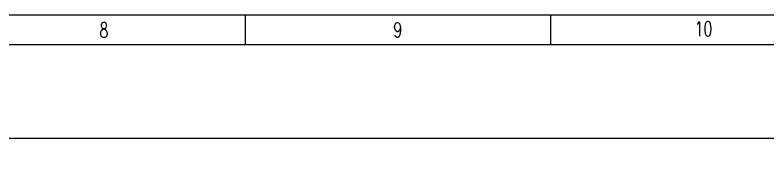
# Model space of a CAD drawing. Header units: inches. Extents: x 6 to 109360, y -14990 to 740552.
# Drawn here: x 43198 to 55791, y 214909 to 217497 of the extents above; entities that cross this region are included whole.
import ezdxf
from ezdxf.enums import TextEntityAlignment as Align

# ---------------------------------------------------------------- set-up
doc = ezdxf.new("R2010")
doc.units = ezdxf.units.IN
doc.header["$MEASUREMENT"] = 0
doc.layers.add('图框', color=4, linetype='Continuous')
doc.styles.add('HZ', font='txt_____.ttf', dxfattribs={"width": 0.7, "bigfont": 'HZTXT'})
doc.styles.get("Standard").update_dxf_attribs({"font": 'txt', "bigfont": 'gbcbig.shx'})
doc.dimstyles.new('Standard-yuanban', dxfattribs={"dimtxt": 800, "dimasz": 0.18, "dimexe": 0.18, "dimexo": 0.0625, "dimgap": 0.09, "dimtad": 0, "dimtih": 1, "dimtoh": 1, "dimdec": 4, "dimlfac": 0.02, "dimzin": 0, "dimdsep": 46, "dimtxsty": 'Standard', "dimcen": 0.09, "dimadec": 0, "dimazin": 0, "dimtfac": 1, "dimtdec": 4, "dimtofl": 0, "dimtmove": 0, "dimatfit": 3, "dimfxl": 1, "dimtolj": 1, "dimtzin": 0, "dimarcsym": 0})

# ---------------------------------------------------------------- blocks, each defined once
blk = doc.blocks.new('*U46')
at = {"layer": '图框'}
blk.add_line((0, -250), (0, 250), dxfattribs=at)
blk = doc.blocks.new('*U47')
at = {"color": 0, "linetype": 'ByBlock', "lineweight": -2, "transparency": 16777216}
for p in [(40866.8, 0), (45975.15, 0)]:
    blk.add_blockref('*U46', p, dxfattribs=at)
blk = doc.blocks.new('*D76')
at = {"color": 0, "lineweight": -2, "transparency": 16777216}
for p, q in [((4934, 216997), (4934, 215434)), ((67984, 216997), (67984, 215434)), ((4935, 215434), (33793, 215434)), ((67984, 215434), (39126, 215434))]:
    blk.add_line(p, q, dxfattribs=at)
at = {"color": 0, "transparency": 16777216}
for points in [[(4935, 215434), (4935, 215434), (4934, 215434)], [(67984, 215434), (67984, 215434), (67984, 215434)]]:
    blk.add_solid(points, dxfattribs=at)
at = {"layer": 'Defpoints', "color": 0, "transparency": 16777216}
for p in [(4934, 216997), (67984, 216997), (67984, 215434)]:
    blk.add_point(p, dxfattribs=at)
at = {"color": 0, "transparency": 16777216, "insert": (36459, 215434), "char_height": 800, "attachment_point": 5}
blk.add_mtext('\\A1;1261.0000', dxfattribs=at)

msp = doc.modelspace()

# ---------------------------------------------------------------- linework, layer by layer
at = {"layer": '图框', "color": 1}
msp.add_line((67484.44132, 217497.14592), (6184.44132, 217497.14592), dxfattribs=at)
at = {"layer": '图框'}
msp.add_line((67984.44132, 216997.14592), (4934.44132, 216997.14592), dxfattribs=at)

# ---------------------------------------------------------------- block references
at = {"linetype": 'Continuous'}
msp.add_blockref('*U47', (6184.44132, 217247.14592), dxfattribs=at)

# ---------------------------------------------------------------- texts
at = {"layer": '图框', "style": 'HZ', "width": 0.7}
for s, p in [('8', (44684.54486, 217122.14592)), ('9', (49598.3877, 217124.39565)), ('10', (54711.59183, 217141.82927))]:
    msp.add_text(s, height=250, dxfattribs=at).set_placement(p, align=Align.CENTER)

# ---------------------------------------------------------------- dimensions: what is measured, and where the dimension line sits
dim = msp.add_linear_dim(base=(67984.44132, 215433.80327), p1=(4934.44132, 216997.14592), p2=(67984.44132, 216997.14592), dimstyle='Standard-yuanban')
dim.commit()
dim.dimension.update_dxf_attribs({"geometry": '*D76', "text_midpoint": (36459.44132, 215433.80327)})

doc.saveas('drawing.dxf')
